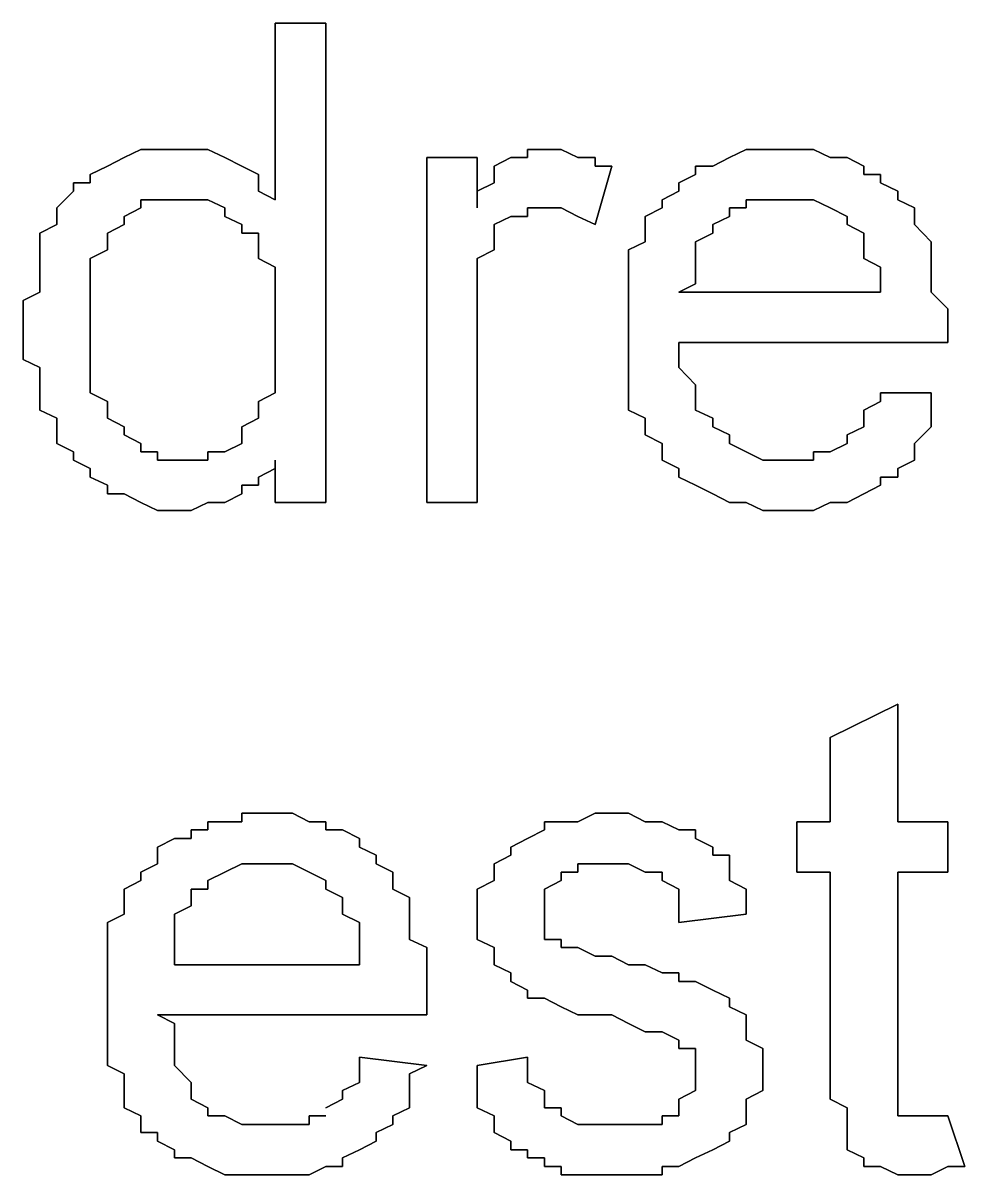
# Model space of a CAD drawing. Header units: metres. Extents: x 2.9 to 42.8, y 1.7 to 28.7.
# Drawn here: x 37.9871 to 38.1847, y 17.0162 to 17.2579 of the extents above; entities that cross this region are included whole.
import ezdxf

# ---------------------------------------------------------------- set-up
doc = ezdxf.new("R2010")
doc.units = ezdxf.units.M
doc.layers.add('GRIS', color=8, linetype='Continuous')

msp = doc.modelspace()

# ---------------------------------------------------------------- linework, layer by layer
at = {"layer": 'GRIS', "lineweight": -3}
for points in [[(38.0506, 17.2579), (38.04, 17.2579), (38.0506, 17.2579)], [(38.04, 17.2579), (38.04, 17.2208), (38.04, 17.2579)], [(38.0506, 17.1573), (38.0506, 17.2579), (38.0506, 17.1573)], [(38.0118, 17.2314), (38.0083, 17.2297), (38.0118, 17.2314)], [(38.0153, 17.2314), (38.0118, 17.2314), (38.0153, 17.2314)], [(38.0189, 17.2314), (38.0153, 17.2314), (38.0189, 17.2314)], [(38.0224, 17.2314), (38.0189, 17.2314), (38.0224, 17.2314)], [(38.0259, 17.2314), (38.0224, 17.2314), (38.0259, 17.2314)], [(38.0294, 17.2297), (38.0259, 17.2314), (38.0294, 17.2297)], [(38.0965, 17.2314), (38.0929, 17.2314), (38.0965, 17.2314)], [(38.0929, 17.2314), (38.0929, 17.2297), (38.0929, 17.2314)], [(38.1, 17.2314), (38.0965, 17.2314), (38.1, 17.2314)], [(38.1035, 17.2297), (38.1, 17.2314), (38.1035, 17.2297)], [(38.1388, 17.2314), (38.1353, 17.2297), (38.1388, 17.2314)], [(38.1423, 17.2314), (38.1388, 17.2314), (38.1423, 17.2314)], [(38.1459, 17.2314), (38.1423, 17.2314), (38.1459, 17.2314)], [(38.1494, 17.2314), (38.1459, 17.2314), (38.1494, 17.2314)], [(38.1529, 17.2314), (38.1494, 17.2314), (38.1529, 17.2314)], [(38.1564, 17.2297), (38.1529, 17.2314), (38.1564, 17.2297)], [(38.0083, 17.2297), (38.0048, 17.2279), (38.0083, 17.2297)], [(38.033, 17.2279), (38.0294, 17.2297), (38.033, 17.2279)], [(38.0824, 17.2297), (38.0718, 17.2297), (38.0824, 17.2297)], [(38.0718, 17.2297), (38.0718, 17.1573), (38.0718, 17.2297)], [(38.0824, 17.2191), (38.0824, 17.2297), (38.0824, 17.2191)], [(38.0894, 17.2297), (38.0859, 17.2279), (38.0894, 17.2297)], [(38.0929, 17.2297), (38.0894, 17.2297), (38.0929, 17.2297)], [(38.1071, 17.2297), (38.1035, 17.2297), (38.1071, 17.2297)], [(38.1071, 17.2279), (38.1071, 17.2297), (38.1071, 17.2279)], [(38.1353, 17.2297), (38.1318, 17.2279), (38.1353, 17.2297)], [(38.16, 17.2297), (38.1564, 17.2297), (38.16, 17.2297)], [(38.1635, 17.2279), (38.16, 17.2297), (38.1635, 17.2279)], [(38.0048, 17.2279), (38.0012, 17.2261), (38.0048, 17.2279)], [(38.0012, 17.2261), (38.0012, 17.2244), (38.0012, 17.2261)], [(38.0365, 17.2261), (38.033, 17.2279), (38.0365, 17.2261)], [(38.0365, 17.2244), (38.0365, 17.2261), (38.0365, 17.2244)], [(38.0859, 17.2279), (38.0859, 17.2261), (38.0859, 17.2279)], [(38.0859, 17.2261), (38.0859, 17.2244), (38.0859, 17.2261)], [(38.1071, 17.2156), (38.1106, 17.2279), (38.1071, 17.2156)], [(38.1106, 17.2279), (38.1071, 17.2279), (38.1106, 17.2279)], [(38.1282, 17.2261), (38.1247, 17.2244), (38.1282, 17.2261)], [(38.1318, 17.2279), (38.1282, 17.2279), (38.1318, 17.2279)], [(38.1282, 17.2279), (38.1282, 17.2261), (38.1282, 17.2279)], [(38.1635, 17.2261), (38.1635, 17.2279), (38.1635, 17.2261)], [(38.167, 17.2261), (38.1635, 17.2261), (38.167, 17.2261)], [(38.167, 17.2244), (38.167, 17.2261), (38.167, 17.2244)], [(38.0012, 17.2244), (37.9977, 17.2244), (38.0012, 17.2244)], [(37.9977, 17.2244), (37.9977, 17.2226), (37.9977, 17.2244)], [(38.0365, 17.2226), (38.0365, 17.2244), (38.0365, 17.2226)], [(38.0859, 17.2244), (38.0824, 17.2226), (38.0859, 17.2244)], [(38.1247, 17.2244), (38.1247, 17.2226), (38.1247, 17.2244)], [(38.1706, 17.2226), (38.167, 17.2244), (38.1706, 17.2226)], [(37.9977, 17.2226), (37.9942, 17.2191), (37.9977, 17.2226)], [(38.04, 17.2208), (38.0365, 17.2226), (38.04, 17.2208)], [(38.0824, 17.2226), (38.0824, 17.2191), (38.0824, 17.2226)], [(38.1247, 17.2226), (38.1212, 17.2208), (38.1247, 17.2226)], [(38.1706, 17.2208), (38.1706, 17.2226), (38.1706, 17.2208)], [(37.9942, 17.2191), (37.9942, 17.2173), (37.9942, 17.2191)], [(38.0083, 17.2173), (38.0118, 17.2191), (38.0083, 17.2173)], [(38.0118, 17.2191), (38.0118, 17.2208), (38.0118, 17.2191)], [(38.0118, 17.2208), (38.0153, 17.2208), (38.0118, 17.2208)], [(38.0153, 17.2208), (38.0189, 17.2208), (38.0153, 17.2208)], [(38.0189, 17.2208), (38.0224, 17.2208), (38.0189, 17.2208)], [(38.0224, 17.2208), (38.0259, 17.2208), (38.0224, 17.2208)], [(38.0259, 17.2208), (38.0294, 17.2191), (38.0259, 17.2208)], [(38.0294, 17.2191), (38.0294, 17.2173), (38.0294, 17.2191)], [(38.0929, 17.2173), (38.0929, 17.2191), (38.0929, 17.2173)], [(38.0929, 17.2191), (38.0965, 17.2191), (38.0929, 17.2191)], [(38.0965, 17.2191), (38.1, 17.2191), (38.0965, 17.2191)], [(38.1, 17.2191), (38.1035, 17.2173), (38.1, 17.2191)], [(38.1212, 17.2191), (38.1176, 17.2173), (38.1212, 17.2191)], [(38.1212, 17.2208), (38.1212, 17.2191), (38.1212, 17.2208)], [(38.1353, 17.2173), (38.1353, 17.2191), (38.1353, 17.2173)], [(38.1353, 17.2191), (38.1388, 17.2191), (38.1353, 17.2191)], [(38.1388, 17.2191), (38.1388, 17.2208), (38.1388, 17.2191)], [(38.1388, 17.2208), (38.1423, 17.2208), (38.1388, 17.2208)], [(38.1423, 17.2208), (38.1459, 17.2208), (38.1423, 17.2208)], [(38.1459, 17.2208), (38.1494, 17.2208), (38.1459, 17.2208)], [(38.1494, 17.2208), (38.1529, 17.2208), (38.1494, 17.2208)], [(38.1529, 17.2208), (38.1564, 17.2191), (38.1529, 17.2208)], [(38.1564, 17.2191), (38.16, 17.2173), (38.1564, 17.2191)], [(38.1741, 17.2191), (38.1706, 17.2208), (38.1741, 17.2191)], [(38.1741, 17.2173), (38.1741, 17.2191), (38.1741, 17.2173)], [(37.9942, 17.2173), (37.9942, 17.2156), (37.9942, 17.2173)], [(38.0083, 17.2156), (38.0083, 17.2173), (38.0083, 17.2156)], [(38.0294, 17.2173), (38.033, 17.2156), (38.0294, 17.2173)], [(38.0859, 17.2156), (38.0894, 17.2173), (38.0859, 17.2156)], [(38.0894, 17.2173), (38.0929, 17.2173), (38.0894, 17.2173)], [(38.1035, 17.2173), (38.1071, 17.2156), (38.1035, 17.2173)], [(38.1176, 17.2173), (38.1176, 17.2156), (38.1176, 17.2173)], [(38.1318, 17.2156), (38.1353, 17.2173), (38.1318, 17.2156)], [(38.16, 17.2173), (38.16, 17.2156), (38.16, 17.2173)], [(38.1741, 17.2156), (38.1741, 17.2173), (38.1741, 17.2156)], [(37.9942, 17.2156), (37.9906, 17.2138), (37.9942, 17.2156)], [(38.0048, 17.2138), (38.0083, 17.2156), (38.0048, 17.2138)], [(38.033, 17.2156), (38.033, 17.2138), (38.033, 17.2156)], [(38.0859, 17.2138), (38.0859, 17.2156), (38.0859, 17.2138)], [(38.1176, 17.2156), (38.1176, 17.212), (38.1176, 17.2156)], [(38.1318, 17.2138), (38.1318, 17.2156), (38.1318, 17.2138)], [(38.16, 17.2156), (38.1635, 17.2138), (38.16, 17.2156)], [(38.1776, 17.212), (38.1741, 17.2156), (38.1776, 17.212)], [(37.9906, 17.2138), (37.9906, 17.212), (37.9906, 17.2138)], [(37.9906, 17.212), (37.9906, 17.2103), (37.9906, 17.212)], [(38.0048, 17.212), (38.0048, 17.2138), (38.0048, 17.212)], [(38.0048, 17.2103), (38.0048, 17.212), (38.0048, 17.2103)], [(38.033, 17.2138), (38.0365, 17.2138), (38.033, 17.2138)], [(38.0365, 17.2138), (38.0365, 17.212), (38.0365, 17.2138)], [(38.0365, 17.212), (38.0365, 17.2103), (38.0365, 17.212)], [(38.0859, 17.2103), (38.0859, 17.2138), (38.0859, 17.2103)], [(38.1176, 17.212), (38.1141, 17.2103), (38.1176, 17.212)], [(38.1282, 17.212), (38.1318, 17.2138), (38.1282, 17.212)], [(38.1282, 17.2103), (38.1282, 17.212), (38.1282, 17.2103)], [(38.1635, 17.2138), (38.1635, 17.212), (38.1635, 17.2138)], [(38.1635, 17.212), (38.1635, 17.2103), (38.1635, 17.212)], [(38.1776, 17.2103), (38.1776, 17.212), (38.1776, 17.2103)], [(37.9906, 17.2103), (37.9906, 17.2085), (37.9906, 17.2103)], [(38.0012, 17.2085), (38.0048, 17.2103), (38.0012, 17.2085)], [(38.0365, 17.2103), (38.0365, 17.2085), (38.0365, 17.2103)], [(38.0824, 17.2085), (38.0859, 17.2103), (38.0824, 17.2085)], [(38.1141, 17.2103), (38.1141, 17.2085), (38.1141, 17.2103)], [(38.1282, 17.2085), (38.1282, 17.2103), (38.1282, 17.2085)], [(38.1635, 17.2103), (38.1635, 17.2085), (38.1635, 17.2103)], [(38.1776, 17.2085), (38.1776, 17.2103), (38.1776, 17.2085)], [(37.9906, 17.2085), (37.9906, 17.2067), (37.9906, 17.2085)], [(37.9906, 17.2067), (37.9906, 17.2032), (37.9906, 17.2067)], [(38.0012, 17.205), (38.0012, 17.2085), (38.0012, 17.205)], [(38.0365, 17.2085), (38.04, 17.2067), (38.0365, 17.2085)], [(38.04, 17.2067), (38.04, 17.2032), (38.04, 17.2067)], [(38.0824, 17.205), (38.0824, 17.2085), (38.0824, 17.205)], [(38.1141, 17.2085), (38.1141, 17.2067), (38.1141, 17.2085)], [(38.1141, 17.2067), (38.1141, 17.2032), (38.1141, 17.2067)], [(38.1282, 17.2067), (38.1282, 17.2085), (38.1282, 17.2067)], [(38.1282, 17.2032), (38.1282, 17.2067), (38.1282, 17.2032)], [(38.1635, 17.2085), (38.167, 17.2067), (38.1635, 17.2085)], [(38.167, 17.2067), (38.167, 17.2032), (38.167, 17.2067)], [(38.1776, 17.2067), (38.1776, 17.2085), (38.1776, 17.2067)], [(38.1776, 17.2032), (38.1776, 17.2067), (38.1776, 17.2032)], [(38.0012, 17.2032), (38.0012, 17.205), (38.0012, 17.2032)], [(38.0824, 17.2032), (38.0824, 17.205), (38.0824, 17.2032)], [(37.9906, 17.2032), (37.9906, 17.2014), (37.9906, 17.2032)], [(38.0012, 17.1997), (38.0012, 17.2032), (38.0012, 17.1997)], [(38.04, 17.2032), (38.04, 17.2014), (38.04, 17.2032)], [(38.0824, 17.2014), (38.0824, 17.2032), (38.0824, 17.2014)], [(38.1141, 17.2032), (38.1141, 17.2014), (38.1141, 17.2032)], [(38.1247, 17.2014), (38.1282, 17.2032), (38.1247, 17.2014)], [(38.167, 17.2032), (38.167, 17.2014), (38.167, 17.2032)], [(38.1776, 17.2014), (38.1776, 17.2032), (38.1776, 17.2014)], [(37.9906, 17.2014), (37.9871, 17.1997), (37.9906, 17.2014)], [(37.9871, 17.1997), (37.9871, 17.1962), (37.9871, 17.1997)], [(38.0012, 17.1979), (38.0012, 17.1997), (38.0012, 17.1979)], [(38.04, 17.2014), (38.04, 17.1979), (38.04, 17.2014)], [(38.0824, 17.1979), (38.0824, 17.2014), (38.0824, 17.1979)], [(38.1141, 17.2014), (38.1141, 17.1979), (38.1141, 17.2014)], [(38.167, 17.2014), (38.1247, 17.2014), (38.167, 17.2014)], [(38.1811, 17.1979), (38.1776, 17.2014), (38.1811, 17.1979)], [(38.0012, 17.1944), (38.0012, 17.1979), (38.0012, 17.1944)], [(38.04, 17.1979), (38.04, 17.1962), (38.04, 17.1979)], [(38.0824, 17.1962), (38.0824, 17.1979), (38.0824, 17.1962)], [(38.1141, 17.1979), (38.1141, 17.1962), (38.1141, 17.1979)], [(38.1811, 17.1962), (38.1811, 17.1979), (38.1811, 17.1962)], [(37.9871, 17.1962), (37.9871, 17.1944), (37.9871, 17.1962)], [(38.04, 17.1962), (38.04, 17.1926), (38.04, 17.1962)], [(38.0824, 17.1573), (38.0824, 17.1962), (38.0824, 17.1573)], [(38.1141, 17.1962), (38.1141, 17.1926), (38.1141, 17.1962)], [(38.1811, 17.1944), (38.1811, 17.1962), (38.1811, 17.1944)], [(37.9871, 17.1944), (37.9871, 17.1926), (37.9871, 17.1944)], [(37.9871, 17.1926), (37.9871, 17.1909), (37.9871, 17.1926)], [(38.0012, 17.1909), (38.0012, 17.1944), (38.0012, 17.1909)], [(38.04, 17.1926), (38.04, 17.1909), (38.04, 17.1926)], [(38.1141, 17.1926), (38.1141, 17.1909), (38.1141, 17.1926)], [(38.1811, 17.1926), (38.1811, 17.1944), (38.1811, 17.1926)], [(38.1811, 17.1909), (38.1811, 17.1926), (38.1811, 17.1909)], [(37.9871, 17.1909), (37.9871, 17.1873), (37.9871, 17.1909)], [(38.0012, 17.1873), (38.0012, 17.1909), (38.0012, 17.1873)], [(38.04, 17.1909), (38.04, 17.1873), (38.04, 17.1909)], [(38.1141, 17.1909), (38.1141, 17.1891), (38.1141, 17.1909)], [(38.1247, 17.1873), (38.1247, 17.1909), (38.1247, 17.1873)], [(38.1247, 17.1909), (38.1811, 17.1909), (38.1247, 17.1909)], [(37.9871, 17.1873), (37.9906, 17.1856), (37.9871, 17.1873)], [(38.0012, 17.1856), (38.0012, 17.1873), (38.0012, 17.1856)], [(38.04, 17.1873), (38.04, 17.1838), (38.04, 17.1873)], [(38.1141, 17.1891), (38.1141, 17.1856), (38.1141, 17.1891)], [(38.1247, 17.1856), (38.1247, 17.1873), (38.1247, 17.1856)], [(37.9906, 17.1856), (37.9906, 17.182), (37.9906, 17.1856)], [(38.0012, 17.1838), (38.0012, 17.1856), (38.0012, 17.1838)], [(38.1141, 17.1856), (38.1141, 17.1838), (38.1141, 17.1856)], [(38.1282, 17.182), (38.1247, 17.1856), (38.1282, 17.182)], [(38.0012, 17.1803), (38.0012, 17.1838), (38.0012, 17.1803)], [(38.04, 17.1838), (38.04, 17.182), (38.04, 17.1838)], [(38.1141, 17.1838), (38.1141, 17.182), (38.1141, 17.1838)], [(37.9906, 17.182), (37.9906, 17.1803), (37.9906, 17.182)], [(37.9906, 17.1803), (37.9906, 17.1785), (37.9906, 17.1803)], [(38.0048, 17.1785), (38.0012, 17.1803), (38.0048, 17.1785)], [(38.04, 17.1803), (38.0365, 17.1785), (38.04, 17.1803)], [(38.04, 17.182), (38.04, 17.1803), (38.04, 17.182)], [(38.1141, 17.182), (38.1141, 17.1785), (38.1141, 17.182)], [(38.1282, 17.1803), (38.1282, 17.182), (38.1282, 17.1803)], [(38.1282, 17.1785), (38.1282, 17.1803), (38.1282, 17.1785)], [(38.167, 17.1803), (38.167, 17.1785), (38.167, 17.1803)], [(38.1776, 17.1803), (38.167, 17.1803), (38.1776, 17.1803)], [(38.1776, 17.1767), (38.1776, 17.1803), (38.1776, 17.1767)], [(37.9906, 17.1785), (37.9906, 17.1767), (37.9906, 17.1785)], [(38.0048, 17.1767), (38.0048, 17.1785), (38.0048, 17.1767)], [(38.0365, 17.1785), (38.0365, 17.1767), (38.0365, 17.1785)], [(38.1141, 17.1785), (38.1141, 17.1767), (38.1141, 17.1785)], [(38.1282, 17.1767), (38.1282, 17.1785), (38.1282, 17.1767)], [(38.167, 17.1785), (38.1635, 17.1767), (38.167, 17.1785)], [(37.9906, 17.1767), (37.9942, 17.175), (37.9906, 17.1767)], [(38.0048, 17.175), (38.0048, 17.1767), (38.0048, 17.175)], [(38.0365, 17.1767), (38.0365, 17.175), (38.0365, 17.1767)], [(38.1141, 17.1767), (38.1176, 17.175), (38.1141, 17.1767)], [(38.1318, 17.175), (38.1282, 17.1767), (38.1318, 17.175)], [(38.1635, 17.1767), (38.1635, 17.175), (38.1635, 17.1767)], [(38.1776, 17.175), (38.1776, 17.1767), (38.1776, 17.175)], [(37.9942, 17.175), (37.9942, 17.1732), (37.9942, 17.175)], [(37.9942, 17.1732), (37.9942, 17.1715), (37.9942, 17.1732)], [(38.0083, 17.1732), (38.0048, 17.175), (38.0083, 17.1732)], [(38.0083, 17.1715), (38.0083, 17.1732), (38.0083, 17.1715)], [(38.0365, 17.175), (38.033, 17.1732), (38.0365, 17.175)], [(38.033, 17.1732), (38.033, 17.1715), (38.033, 17.1732)], [(38.1176, 17.175), (38.1176, 17.1732), (38.1176, 17.175)], [(38.1176, 17.1732), (38.1176, 17.1715), (38.1176, 17.1732)], [(38.1318, 17.1732), (38.1318, 17.175), (38.1318, 17.1732)], [(38.1353, 17.1715), (38.1318, 17.1732), (38.1353, 17.1715)], [(38.1635, 17.1732), (38.16, 17.1715), (38.1635, 17.1732)], [(38.1635, 17.175), (38.1635, 17.1732), (38.1635, 17.175)], [(38.1741, 17.1697), (38.1776, 17.1732), (38.1741, 17.1697)], [(38.1776, 17.1732), (38.1776, 17.175), (38.1776, 17.1732)], [(37.9942, 17.1715), (37.9942, 17.1697), (37.9942, 17.1715)], [(38.0118, 17.1697), (38.0083, 17.1715), (38.0118, 17.1697)], [(38.033, 17.1715), (38.033, 17.1697), (38.033, 17.1715)], [(38.1176, 17.1715), (38.1212, 17.1697), (38.1176, 17.1715)], [(38.1353, 17.1697), (38.1353, 17.1715), (38.1353, 17.1697)], [(38.16, 17.1715), (38.16, 17.1697), (38.16, 17.1715)], [(37.9942, 17.1697), (37.9977, 17.1679), (37.9942, 17.1697)], [(38.0118, 17.1679), (38.0118, 17.1697), (38.0118, 17.1679)], [(38.033, 17.1697), (38.0294, 17.1679), (38.033, 17.1697)], [(38.1212, 17.1697), (38.1212, 17.1679), (38.1212, 17.1697)], [(38.1388, 17.1679), (38.1353, 17.1697), (38.1388, 17.1679)], [(38.16, 17.1697), (38.1564, 17.1679), (38.16, 17.1697)], [(38.1741, 17.1679), (38.1741, 17.1697), (38.1741, 17.1679)], [(37.9977, 17.1679), (37.9977, 17.1662), (37.9977, 17.1679)], [(37.9977, 17.1662), (38.0012, 17.1644), (37.9977, 17.1662)], [(38.0153, 17.1679), (38.0118, 17.1679), (38.0153, 17.1679)], [(38.0153, 17.1662), (38.0153, 17.1679), (38.0153, 17.1662)], [(38.0189, 17.1662), (38.0153, 17.1662), (38.0189, 17.1662)], [(38.0224, 17.1662), (38.0189, 17.1662), (38.0224, 17.1662)], [(38.0259, 17.1662), (38.0224, 17.1662), (38.0259, 17.1662)], [(38.0294, 17.1679), (38.0259, 17.1679), (38.0294, 17.1679)], [(38.0259, 17.1679), (38.0259, 17.1662), (38.0259, 17.1679)], [(38.04, 17.1644), (38.04, 17.1662), (38.04, 17.1644)], [(38.04, 17.1662), (38.04, 17.1573), (38.04, 17.1662)], [(38.1212, 17.1679), (38.1212, 17.1662), (38.1212, 17.1679)], [(38.1212, 17.1662), (38.1247, 17.1644), (38.1212, 17.1662)], [(38.1423, 17.1662), (38.1388, 17.1679), (38.1423, 17.1662)], [(38.1459, 17.1662), (38.1423, 17.1662), (38.1459, 17.1662)], [(38.1494, 17.1662), (38.1459, 17.1662), (38.1494, 17.1662)], [(38.1529, 17.1662), (38.1494, 17.1662), (38.1529, 17.1662)], [(38.1564, 17.1679), (38.1529, 17.1679), (38.1564, 17.1679)], [(38.1529, 17.1679), (38.1529, 17.1662), (38.1529, 17.1679)], [(38.1706, 17.1644), (38.1741, 17.1662), (38.1706, 17.1644)], [(38.1741, 17.1662), (38.1741, 17.1679), (38.1741, 17.1662)], [(38.0012, 17.1644), (38.0012, 17.1626), (38.0012, 17.1644)], [(38.0365, 17.1626), (38.04, 17.1644), (38.0365, 17.1626)], [(38.1247, 17.1644), (38.1247, 17.1626), (38.1247, 17.1644)], [(38.1706, 17.1626), (38.1706, 17.1644), (38.1706, 17.1626)], [(38.0012, 17.1626), (38.0048, 17.1609), (38.0012, 17.1626)], [(38.0048, 17.1609), (38.0048, 17.1591), (38.0048, 17.1609)], [(38.033, 17.1591), (38.033, 17.1609), (38.033, 17.1591)], [(38.033, 17.1609), (38.0365, 17.1609), (38.033, 17.1609)], [(38.0365, 17.1609), (38.0365, 17.1626), (38.0365, 17.1609)], [(38.1247, 17.1626), (38.1282, 17.1609), (38.1247, 17.1626)], [(38.1282, 17.1609), (38.1318, 17.1591), (38.1282, 17.1609)], [(38.1635, 17.1591), (38.167, 17.1609), (38.1635, 17.1591)], [(38.167, 17.1609), (38.167, 17.1626), (38.167, 17.1609)], [(38.167, 17.1626), (38.1706, 17.1626), (38.167, 17.1626)], [(38.0048, 17.1591), (38.0083, 17.1591), (38.0048, 17.1591)], [(38.0083, 17.1591), (38.0118, 17.1573), (38.0083, 17.1591)], [(38.0294, 17.1573), (38.033, 17.1591), (38.0294, 17.1573)], [(38.1318, 17.1591), (38.1353, 17.1573), (38.1318, 17.1591)], [(38.16, 17.1573), (38.1635, 17.1591), (38.16, 17.1573)], [(38.0118, 17.1573), (38.0153, 17.1556), (38.0118, 17.1573)], [(38.0224, 17.1556), (38.0259, 17.1573), (38.0224, 17.1556)], [(38.0259, 17.1573), (38.0294, 17.1573), (38.0259, 17.1573)], [(38.04, 17.1573), (38.0506, 17.1573), (38.04, 17.1573)], [(38.0718, 17.1573), (38.0824, 17.1573), (38.0718, 17.1573)], [(38.1353, 17.1573), (38.1388, 17.1573), (38.1353, 17.1573)], [(38.1388, 17.1573), (38.1423, 17.1556), (38.1388, 17.1573)], [(38.1529, 17.1556), (38.1564, 17.1573), (38.1529, 17.1556)], [(38.1564, 17.1573), (38.16, 17.1573), (38.1564, 17.1573)], [(38.0153, 17.1556), (38.0189, 17.1556), (38.0153, 17.1556)], [(38.0189, 17.1556), (38.0224, 17.1556), (38.0189, 17.1556)], [(38.1423, 17.1556), (38.1459, 17.1556), (38.1423, 17.1556)], [(38.1459, 17.1556), (38.1494, 17.1556), (38.1459, 17.1556)], [(38.1494, 17.1556), (38.1529, 17.1556), (38.1494, 17.1556)], [(38.1706, 17.115), (38.1564, 17.108), (38.1706, 17.115)], [(38.1706, 17.0903), (38.1706, 17.115), (38.1706, 17.0903)], [(38.1564, 17.108), (38.1564, 17.0903), (38.1564, 17.108)], [(38.0365, 17.0921), (38.033, 17.0921), (38.0365, 17.0921)], [(38.033, 17.0921), (38.033, 17.0903), (38.033, 17.0921)], [(38.04, 17.0921), (38.0365, 17.0921), (38.04, 17.0921)], [(38.0436, 17.0921), (38.04, 17.0921), (38.0436, 17.0921)], [(38.0471, 17.0903), (38.0436, 17.0921), (38.0471, 17.0903)], [(38.1071, 17.0921), (38.1035, 17.0903), (38.1071, 17.0921)], [(38.1106, 17.0921), (38.1071, 17.0921), (38.1106, 17.0921)], [(38.1141, 17.0921), (38.1106, 17.0921), (38.1141, 17.0921)], [(38.1176, 17.0903), (38.1141, 17.0921), (38.1176, 17.0903)], [(38.0259, 17.0886), (38.0224, 17.0886), (38.0259, 17.0886)], [(38.0224, 17.0886), (38.0224, 17.0868), (38.0224, 17.0886)], [(38.0294, 17.0903), (38.0259, 17.0903), (38.0294, 17.0903)], [(38.0259, 17.0903), (38.0259, 17.0886), (38.0259, 17.0903)], [(38.033, 17.0903), (38.0294, 17.0903), (38.033, 17.0903)], [(38.0506, 17.0903), (38.0471, 17.0903), (38.0506, 17.0903)], [(38.0506, 17.0886), (38.0506, 17.0903), (38.0506, 17.0886)], [(38.0541, 17.0886), (38.0506, 17.0886), (38.0541, 17.0886)], [(38.0577, 17.0868), (38.0541, 17.0886), (38.0577, 17.0868)], [(38.0965, 17.0886), (38.0929, 17.0868), (38.0965, 17.0886)], [(38.1, 17.0903), (38.0965, 17.0903), (38.1, 17.0903)], [(38.0965, 17.0903), (38.0965, 17.0886), (38.0965, 17.0903)], [(38.1035, 17.0903), (38.1, 17.0903), (38.1035, 17.0903)], [(38.1212, 17.0903), (38.1176, 17.0903), (38.1212, 17.0903)], [(38.1247, 17.0886), (38.1212, 17.0903), (38.1247, 17.0886)], [(38.1282, 17.0886), (38.1247, 17.0886), (38.1282, 17.0886)], [(38.1282, 17.0868), (38.1282, 17.0886), (38.1282, 17.0868)], [(38.1564, 17.0903), (38.1494, 17.0903), (38.1564, 17.0903)], [(38.1494, 17.0903), (38.1494, 17.0797), (38.1494, 17.0903)], [(38.1811, 17.0903), (38.1706, 17.0903), (38.1811, 17.0903)], [(38.1811, 17.0797), (38.1811, 17.0903), (38.1811, 17.0797)], [(38.0189, 17.0868), (38.0153, 17.085), (38.0189, 17.0868)], [(38.0224, 17.0868), (38.0189, 17.0868), (38.0224, 17.0868)], [(38.0577, 17.085), (38.0577, 17.0868), (38.0577, 17.085)], [(38.0929, 17.0868), (38.0894, 17.085), (38.0929, 17.0868)], [(38.1318, 17.085), (38.1282, 17.0868), (38.1318, 17.085)], [(38.0153, 17.085), (38.0153, 17.0833), (38.0153, 17.085)], [(38.0612, 17.0833), (38.0577, 17.085), (38.0612, 17.0833)], [(38.0894, 17.085), (38.0894, 17.0833), (38.0894, 17.085)], [(38.1318, 17.0833), (38.1318, 17.085), (38.1318, 17.0833)], [(38.0153, 17.0815), (38.0118, 17.0797), (38.0153, 17.0815)], [(38.0153, 17.0833), (38.0153, 17.0815), (38.0153, 17.0833)], [(38.0294, 17.0797), (38.033, 17.0815), (38.0294, 17.0797)], [(38.033, 17.0815), (38.0365, 17.0815), (38.033, 17.0815)], [(38.0365, 17.0815), (38.04, 17.0815), (38.0365, 17.0815)], [(38.04, 17.0815), (38.0436, 17.0815), (38.04, 17.0815)], [(38.0436, 17.0815), (38.0471, 17.0797), (38.0436, 17.0815)], [(38.0612, 17.0815), (38.0612, 17.0833), (38.0612, 17.0815)], [(38.0647, 17.0797), (38.0612, 17.0815), (38.0647, 17.0797)], [(38.0894, 17.0833), (38.0859, 17.0815), (38.0894, 17.0833)], [(38.0859, 17.0815), (38.0859, 17.0797), (38.0859, 17.0815)], [(38.1035, 17.0797), (38.1035, 17.0815), (38.1035, 17.0797)], [(38.1035, 17.0815), (38.1071, 17.0815), (38.1035, 17.0815)], [(38.1071, 17.0815), (38.1106, 17.0815), (38.1071, 17.0815)], [(38.1106, 17.0815), (38.1141, 17.0815), (38.1106, 17.0815)], [(38.1141, 17.0815), (38.1176, 17.0797), (38.1141, 17.0815)], [(38.1353, 17.0833), (38.1318, 17.0833), (38.1353, 17.0833)], [(38.1353, 17.0815), (38.1353, 17.0833), (38.1353, 17.0815)], [(38.1353, 17.078), (38.1353, 17.0815), (38.1353, 17.078)], [(38.0118, 17.0797), (38.0118, 17.078), (38.0118, 17.0797)], [(38.0259, 17.078), (38.0294, 17.0797), (38.0259, 17.078)], [(38.0471, 17.0797), (38.0506, 17.078), (38.0471, 17.0797)], [(38.0647, 17.078), (38.0647, 17.0797), (38.0647, 17.078)], [(38.0859, 17.0797), (38.0859, 17.078), (38.0859, 17.0797)], [(38.1, 17.078), (38.1, 17.0797), (38.1, 17.078)], [(38.1, 17.0797), (38.1035, 17.0797), (38.1, 17.0797)], [(38.1176, 17.0797), (38.1212, 17.0797), (38.1176, 17.0797)], [(38.1212, 17.0797), (38.1212, 17.078), (38.1212, 17.0797)], [(38.1494, 17.0797), (38.1564, 17.0797), (38.1494, 17.0797)], [(38.1564, 17.0797), (38.1564, 17.0392), (38.1564, 17.0797)], [(38.1706, 17.0374), (38.1706, 17.0797), (38.1706, 17.0374)], [(38.1706, 17.0797), (38.1811, 17.0797), (38.1706, 17.0797)], [(38.0118, 17.078), (38.0083, 17.0762), (38.0118, 17.078)], [(38.0083, 17.0762), (38.0083, 17.0744), (38.0083, 17.0762)], [(38.0224, 17.0744), (38.0224, 17.0762), (38.0224, 17.0744)], [(38.0224, 17.0762), (38.0259, 17.0762), (38.0224, 17.0762)], [(38.0259, 17.0762), (38.0259, 17.078), (38.0259, 17.0762)], [(38.0506, 17.078), (38.0506, 17.0762), (38.0506, 17.078)], [(38.0506, 17.0762), (38.0541, 17.0744), (38.0506, 17.0762)], [(38.0647, 17.0762), (38.0647, 17.078), (38.0647, 17.0762)], [(38.0682, 17.0744), (38.0647, 17.0762), (38.0682, 17.0744)], [(38.0859, 17.078), (38.0824, 17.0762), (38.0859, 17.078)], [(38.0824, 17.0762), (38.0824, 17.0727), (38.0824, 17.0762)], [(38.0965, 17.0762), (38.1, 17.078), (38.0965, 17.0762)], [(38.0965, 17.0744), (38.0965, 17.0762), (38.0965, 17.0744)], [(38.1212, 17.078), (38.1247, 17.0762), (38.1212, 17.078)], [(38.1247, 17.0762), (38.1247, 17.0744), (38.1247, 17.0762)], [(38.1388, 17.0762), (38.1353, 17.078), (38.1388, 17.0762)], [(38.1388, 17.0744), (38.1388, 17.0762), (38.1388, 17.0744)], [(38.0083, 17.0744), (38.0083, 17.0727), (38.0083, 17.0744)], [(38.0224, 17.0727), (38.0224, 17.0744), (38.0224, 17.0727)], [(38.0541, 17.0744), (38.0541, 17.0727), (38.0541, 17.0744)], [(38.0682, 17.0727), (38.0682, 17.0744), (38.0682, 17.0727)], [(38.0965, 17.0727), (38.0965, 17.0744), (38.0965, 17.0727)], [(38.1247, 17.0744), (38.1247, 17.0727), (38.1247, 17.0744)], [(38.1388, 17.0709), (38.1388, 17.0744), (38.1388, 17.0709)], [(38.0083, 17.0727), (38.0083, 17.0709), (38.0083, 17.0727)], [(38.0189, 17.0709), (38.0224, 17.0727), (38.0189, 17.0709)], [(38.0541, 17.0727), (38.0541, 17.0709), (38.0541, 17.0727)], [(38.0682, 17.0709), (38.0682, 17.0727), (38.0682, 17.0709)], [(38.0824, 17.0727), (38.0824, 17.0709), (38.0824, 17.0727)], [(38.0965, 17.0692), (38.0965, 17.0727), (38.0965, 17.0692)], [(38.1247, 17.0727), (38.1247, 17.0692), (38.1247, 17.0727)], [(38.0083, 17.0709), (38.0048, 17.0692), (38.0083, 17.0709)], [(38.0048, 17.0692), (38.0048, 17.0656), (38.0048, 17.0692)], [(38.0189, 17.0674), (38.0189, 17.0709), (38.0189, 17.0674)], [(38.0541, 17.0709), (38.0577, 17.0692), (38.0541, 17.0709)], [(38.0577, 17.0692), (38.0577, 17.0656), (38.0577, 17.0692)], [(38.0682, 17.0692), (38.0682, 17.0709), (38.0682, 17.0692)], [(38.0682, 17.0656), (38.0682, 17.0692), (38.0682, 17.0656)], [(38.0824, 17.0709), (38.0824, 17.0674), (38.0824, 17.0709)], [(38.0965, 17.0674), (38.0965, 17.0692), (38.0965, 17.0674)], [(38.1247, 17.0692), (38.1388, 17.0709), (38.1247, 17.0692)], [(38.0189, 17.0656), (38.0189, 17.0674), (38.0189, 17.0656)], [(38.0824, 17.0674), (38.0824, 17.0656), (38.0824, 17.0674)], [(38.0965, 17.0656), (38.0965, 17.0674), (38.0965, 17.0656)], [(38.0048, 17.0656), (38.0048, 17.0639), (38.0048, 17.0656)], [(38.0189, 17.0639), (38.0189, 17.0656), (38.0189, 17.0639)], [(38.0577, 17.0656), (38.0577, 17.0639), (38.0577, 17.0656)], [(38.0718, 17.0639), (38.0682, 17.0656), (38.0718, 17.0639)], [(38.0824, 17.0656), (38.0859, 17.0639), (38.0824, 17.0656)], [(38.1, 17.0656), (38.0965, 17.0656), (38.1, 17.0656)], [(38.1, 17.0639), (38.1, 17.0656), (38.1, 17.0639)], [(38.0048, 17.0639), (38.0048, 17.0603), (38.0048, 17.0639)], [(38.0189, 17.0603), (38.0189, 17.0639), (38.0189, 17.0603)], [(38.0577, 17.0639), (38.0577, 17.0603), (38.0577, 17.0639)], [(38.0718, 17.0603), (38.0718, 17.0639), (38.0718, 17.0603)], [(38.0859, 17.0639), (38.0859, 17.0603), (38.0859, 17.0639)], [(38.1035, 17.0639), (38.1, 17.0639), (38.1035, 17.0639)], [(38.1071, 17.0621), (38.1035, 17.0639), (38.1071, 17.0621)], [(38.1106, 17.0621), (38.1071, 17.0621), (38.1106, 17.0621)], [(38.1141, 17.0603), (38.1106, 17.0621), (38.1141, 17.0603)], [(38.0048, 17.0603), (38.0048, 17.0586), (38.0048, 17.0603)], [(38.0577, 17.0603), (38.0189, 17.0603), (38.0577, 17.0603)], [(38.0718, 17.0586), (38.0718, 17.0603), (38.0718, 17.0586)], [(38.0859, 17.0603), (38.0894, 17.0586), (38.0859, 17.0603)], [(38.1176, 17.0603), (38.1141, 17.0603), (38.1176, 17.0603)], [(38.1212, 17.0586), (38.1176, 17.0603), (38.1212, 17.0586)], [(38.0048, 17.0586), (38.0048, 17.055), (38.0048, 17.0586)], [(38.0718, 17.055), (38.0718, 17.0586), (38.0718, 17.055)], [(38.0894, 17.0586), (38.0894, 17.0568), (38.0894, 17.0586)], [(38.0894, 17.0568), (38.0929, 17.055), (38.0894, 17.0568)], [(38.1247, 17.0586), (38.1212, 17.0586), (38.1247, 17.0586)], [(38.1247, 17.0568), (38.1247, 17.0586), (38.1247, 17.0568)], [(38.1282, 17.0568), (38.1247, 17.0568), (38.1282, 17.0568)], [(38.1318, 17.055), (38.1282, 17.0568), (38.1318, 17.055)], [(38.0048, 17.055), (38.0048, 17.0533), (38.0048, 17.055)], [(38.0718, 17.0533), (38.0718, 17.055), (38.0718, 17.0533)], [(38.0929, 17.055), (38.0929, 17.0533), (38.0929, 17.055)], [(38.1353, 17.0533), (38.1318, 17.055), (38.1353, 17.0533)], [(38.0048, 17.0533), (38.0048, 17.0515), (38.0048, 17.0533)], [(38.0718, 17.0515), (38.0718, 17.0533), (38.0718, 17.0515)], [(38.0929, 17.0533), (38.0965, 17.0533), (38.0929, 17.0533)], [(38.0965, 17.0533), (38.1, 17.0515), (38.0965, 17.0533)], [(38.1353, 17.0515), (38.1353, 17.0533), (38.1353, 17.0515)], [(38.0048, 17.0515), (38.0048, 17.0498), (38.0048, 17.0515)], [(38.0048, 17.0498), (38.0048, 17.0462), (38.0048, 17.0498)], [(38.0189, 17.048), (38.0153, 17.0498), (38.0189, 17.048)], [(38.0153, 17.0498), (38.0718, 17.0498), (38.0153, 17.0498)], [(38.0718, 17.0498), (38.0718, 17.0515), (38.0718, 17.0498)], [(38.1, 17.0515), (38.1035, 17.0498), (38.1, 17.0515)], [(38.1035, 17.0498), (38.1071, 17.0498), (38.1035, 17.0498)], [(38.1071, 17.0498), (38.1106, 17.0498), (38.1071, 17.0498)], [(38.1106, 17.0498), (38.1141, 17.048), (38.1106, 17.0498)], [(38.1388, 17.0498), (38.1353, 17.0515), (38.1388, 17.0498)], [(38.1388, 17.048), (38.1388, 17.0498), (38.1388, 17.048)], [(38.0189, 17.0445), (38.0189, 17.048), (38.0189, 17.0445)], [(38.1141, 17.048), (38.1176, 17.0462), (38.1141, 17.048)], [(38.1388, 17.0445), (38.1388, 17.048), (38.1388, 17.0445)], [(38.0048, 17.0462), (38.0048, 17.0445), (38.0048, 17.0462)], [(38.1176, 17.0462), (38.1212, 17.0462), (38.1176, 17.0462)], [(38.1212, 17.0462), (38.1247, 17.0445), (38.1212, 17.0462)], [(38.0048, 17.0445), (38.0048, 17.0409), (38.0048, 17.0445)], [(38.0189, 17.0427), (38.0189, 17.0445), (38.0189, 17.0427)], [(38.0189, 17.0409), (38.0189, 17.0427), (38.0189, 17.0409)], [(38.1247, 17.0445), (38.1247, 17.0427), (38.1247, 17.0445)], [(38.1247, 17.0427), (38.1282, 17.0427), (38.1247, 17.0427)], [(38.1282, 17.0427), (38.1282, 17.0392), (38.1282, 17.0427)], [(38.1423, 17.0427), (38.1388, 17.0445), (38.1423, 17.0427)], [(38.1423, 17.0409), (38.1423, 17.0427), (38.1423, 17.0409)], [(38.0048, 17.0409), (38.0048, 17.0392), (38.0048, 17.0409)], [(38.0189, 17.0392), (38.0189, 17.0409), (38.0189, 17.0392)], [(38.0577, 17.0409), (38.0577, 17.0392), (38.0577, 17.0409)], [(38.0718, 17.0392), (38.0577, 17.0409), (38.0718, 17.0392)], [(38.0929, 17.0409), (38.0824, 17.0392), (38.0929, 17.0409)], [(38.0929, 17.0392), (38.0929, 17.0409), (38.0929, 17.0392)], [(38.1423, 17.0392), (38.1423, 17.0409), (38.1423, 17.0392)], [(38.0048, 17.0392), (38.0083, 17.0374), (38.0048, 17.0392)], [(38.0224, 17.0356), (38.0189, 17.0392), (38.0224, 17.0356)], [(38.0577, 17.0392), (38.0577, 17.0356), (38.0577, 17.0392)], [(38.0682, 17.0374), (38.0718, 17.0392), (38.0682, 17.0374)], [(38.0824, 17.0392), (38.0824, 17.0374), (38.0824, 17.0392)], [(38.0929, 17.0356), (38.0929, 17.0392), (38.0929, 17.0356)], [(38.1282, 17.0392), (38.1282, 17.0374), (38.1282, 17.0392)], [(38.1423, 17.0356), (38.1423, 17.0392), (38.1423, 17.0356)], [(38.1564, 17.0392), (38.1564, 17.0356), (38.1564, 17.0392)], [(38.0083, 17.0374), (38.0083, 17.0339), (38.0083, 17.0374)], [(38.0224, 17.0339), (38.0224, 17.0356), (38.0224, 17.0339)], [(38.0577, 17.0356), (38.0541, 17.0339), (38.0577, 17.0356)], [(38.0682, 17.0339), (38.0682, 17.0374), (38.0682, 17.0339)], [(38.0824, 17.0374), (38.0824, 17.0356), (38.0824, 17.0374)], [(38.0824, 17.0356), (38.0824, 17.0321), (38.0824, 17.0356)], [(38.0965, 17.0339), (38.0929, 17.0356), (38.0965, 17.0339)], [(38.1282, 17.0374), (38.1282, 17.0356), (38.1282, 17.0374)], [(38.1282, 17.0356), (38.1282, 17.0339), (38.1282, 17.0356)], [(38.1423, 17.0339), (38.1423, 17.0356), (38.1423, 17.0339)], [(38.1564, 17.0356), (38.1564, 17.0321), (38.1564, 17.0356)], [(38.1706, 17.0356), (38.1706, 17.0374), (38.1706, 17.0356)], [(38.1706, 17.0321), (38.1706, 17.0356), (38.1706, 17.0321)], [(38.0083, 17.0339), (38.0083, 17.0321), (38.0083, 17.0339)], [(38.0224, 17.0321), (38.0224, 17.0339), (38.0224, 17.0321)], [(38.0541, 17.0339), (38.0541, 17.0321), (38.0541, 17.0339)], [(38.0682, 17.0321), (38.0682, 17.0339), (38.0682, 17.0321)], [(38.0965, 17.0321), (38.0965, 17.0339), (38.0965, 17.0321)], [(38.1282, 17.0339), (38.1247, 17.0321), (38.1282, 17.0339)], [(38.1388, 17.0321), (38.1423, 17.0339), (38.1388, 17.0321)], [(38.0083, 17.0321), (38.0083, 17.0303), (38.0083, 17.0321)], [(38.0083, 17.0303), (38.0118, 17.0286), (38.0083, 17.0303)], [(38.0259, 17.0303), (38.0224, 17.0321), (38.0259, 17.0303)], [(38.0259, 17.0286), (38.0259, 17.0303), (38.0259, 17.0286)], [(38.0541, 17.0321), (38.0506, 17.0303), (38.0541, 17.0321)], [(38.0647, 17.0286), (38.0682, 17.0303), (38.0647, 17.0286)], [(38.0682, 17.0303), (38.0682, 17.0321), (38.0682, 17.0303)], [(38.0824, 17.0321), (38.0824, 17.0303), (38.0824, 17.0321)], [(38.0824, 17.0303), (38.0859, 17.0286), (38.0824, 17.0303)], [(38.0965, 17.0303), (38.0965, 17.0321), (38.0965, 17.0303)], [(38.1, 17.0303), (38.0965, 17.0303), (38.1, 17.0303)], [(38.1, 17.0286), (38.1, 17.0303), (38.1, 17.0286)], [(38.1247, 17.0321), (38.1247, 17.0303), (38.1247, 17.0321)], [(38.1247, 17.0303), (38.1247, 17.0286), (38.1247, 17.0303)], [(38.1388, 17.0303), (38.1388, 17.0321), (38.1388, 17.0303)], [(38.1388, 17.0268), (38.1388, 17.0303), (38.1388, 17.0268)], [(38.1564, 17.0321), (38.16, 17.0303), (38.1564, 17.0321)], [(38.16, 17.0303), (38.16, 17.0268), (38.16, 17.0303)], [(38.1706, 17.0286), (38.1706, 17.0321), (38.1706, 17.0286)], [(38.0118, 17.0286), (38.0118, 17.0268), (38.0118, 17.0286)], [(38.0294, 17.0286), (38.0259, 17.0286), (38.0294, 17.0286)], [(38.033, 17.0268), (38.0294, 17.0286), (38.033, 17.0268)], [(38.0506, 17.0286), (38.0471, 17.0286), (38.0506, 17.0286)], [(38.0471, 17.0286), (38.0471, 17.0268), (38.0471, 17.0286)], [(38.0647, 17.0268), (38.0647, 17.0286), (38.0647, 17.0268)], [(38.0859, 17.0286), (38.0859, 17.0268), (38.0859, 17.0286)], [(38.1035, 17.0268), (38.1, 17.0286), (38.1035, 17.0268)], [(38.1247, 17.0286), (38.1212, 17.0286), (38.1247, 17.0286)], [(38.1212, 17.0286), (38.1212, 17.0268), (38.1212, 17.0286)], [(38.1741, 17.0286), (38.1706, 17.0286), (38.1741, 17.0286)], [(38.1776, 17.0286), (38.1741, 17.0286), (38.1776, 17.0286)], [(38.1811, 17.0286), (38.1776, 17.0286), (38.1811, 17.0286)], [(38.1847, 17.018), (38.1811, 17.0286), (38.1847, 17.018)], [(38.0118, 17.0268), (38.0118, 17.0251), (38.0118, 17.0268)], [(38.0365, 17.0268), (38.033, 17.0268), (38.0365, 17.0268)], [(38.04, 17.0268), (38.0365, 17.0268), (38.04, 17.0268)], [(38.0436, 17.0268), (38.04, 17.0268), (38.0436, 17.0268)], [(38.0471, 17.0268), (38.0436, 17.0268), (38.0471, 17.0268)], [(38.0612, 17.0251), (38.0647, 17.0268), (38.0612, 17.0251)], [(38.0859, 17.0268), (38.0859, 17.0251), (38.0859, 17.0268)], [(38.1071, 17.0268), (38.1035, 17.0268), (38.1071, 17.0268)], [(38.1106, 17.0268), (38.1071, 17.0268), (38.1106, 17.0268)], [(38.1141, 17.0268), (38.1106, 17.0268), (38.1141, 17.0268)], [(38.1176, 17.0268), (38.1141, 17.0268), (38.1176, 17.0268)], [(38.1212, 17.0268), (38.1176, 17.0268), (38.1212, 17.0268)], [(38.1353, 17.0251), (38.1388, 17.0268), (38.1353, 17.0251)], [(38.16, 17.0268), (38.16, 17.0251), (38.16, 17.0268)], [(38.0118, 17.0251), (38.0153, 17.0251), (38.0118, 17.0251)], [(38.0153, 17.0251), (38.0153, 17.0233), (38.0153, 17.0251)], [(38.0153, 17.0233), (38.0189, 17.0215), (38.0153, 17.0233)], [(38.0577, 17.0215), (38.0612, 17.0233), (38.0577, 17.0215)], [(38.0612, 17.0233), (38.0612, 17.0251), (38.0612, 17.0233)], [(38.0859, 17.0251), (38.0894, 17.0233), (38.0859, 17.0251)], [(38.0894, 17.0233), (38.0894, 17.0215), (38.0894, 17.0233)], [(38.1318, 17.0215), (38.1353, 17.0233), (38.1318, 17.0215)], [(38.1353, 17.0233), (38.1353, 17.0251), (38.1353, 17.0233)], [(38.16, 17.0251), (38.16, 17.0233), (38.16, 17.0251)], [(38.16, 17.0233), (38.16, 17.0215), (38.16, 17.0233)], [(38.0189, 17.0215), (38.0189, 17.0198), (38.0189, 17.0215)], [(38.0541, 17.0198), (38.0577, 17.0215), (38.0541, 17.0198)], [(38.0894, 17.0215), (38.0929, 17.0215), (38.0894, 17.0215)], [(38.0929, 17.0215), (38.0929, 17.0198), (38.0929, 17.0215)], [(38.1282, 17.0198), (38.1318, 17.0215), (38.1282, 17.0198)], [(38.16, 17.0215), (38.1635, 17.0198), (38.16, 17.0215)], [(38.0189, 17.0198), (38.0224, 17.0198), (38.0189, 17.0198)], [(38.0224, 17.0198), (38.0259, 17.018), (38.0224, 17.0198)], [(38.0541, 17.018), (38.0541, 17.0198), (38.0541, 17.018)], [(38.0929, 17.0198), (38.0965, 17.0198), (38.0929, 17.0198)], [(38.0965, 17.0198), (38.0965, 17.018), (38.0965, 17.0198)], [(38.1247, 17.018), (38.1282, 17.0198), (38.1247, 17.018)], [(38.1635, 17.0198), (38.1635, 17.018), (38.1635, 17.0198)], [(38.0259, 17.018), (38.0294, 17.0162), (38.0259, 17.018)], [(38.0294, 17.0162), (38.033, 17.0162), (38.0294, 17.0162)], [(38.033, 17.0162), (38.0365, 17.0162), (38.033, 17.0162)], [(38.0365, 17.0162), (38.04, 17.0162), (38.0365, 17.0162)], [(38.04, 17.0162), (38.0436, 17.0162), (38.04, 17.0162)], [(38.0436, 17.0162), (38.0471, 17.0162), (38.0436, 17.0162)], [(38.0471, 17.0162), (38.0506, 17.018), (38.0471, 17.0162)], [(38.0506, 17.018), (38.0541, 17.018), (38.0506, 17.018)], [(38.0965, 17.018), (38.1, 17.018), (38.0965, 17.018)], [(38.1, 17.018), (38.1, 17.0162), (38.1, 17.018)], [(38.1, 17.0162), (38.1035, 17.0162), (38.1, 17.0162)], [(38.1035, 17.0162), (38.1071, 17.0162), (38.1035, 17.0162)], [(38.1071, 17.0162), (38.1106, 17.0162), (38.1071, 17.0162)], [(38.1106, 17.0162), (38.1141, 17.0162), (38.1106, 17.0162)], [(38.1141, 17.0162), (38.1176, 17.0162), (38.1141, 17.0162)], [(38.1176, 17.0162), (38.1212, 17.0162), (38.1176, 17.0162)], [(38.1212, 17.0162), (38.1212, 17.018), (38.1212, 17.0162)], [(38.1212, 17.018), (38.1247, 17.018), (38.1212, 17.018)], [(38.1635, 17.018), (38.167, 17.018), (38.1635, 17.018)], [(38.167, 17.018), (38.1706, 17.0162), (38.167, 17.018)], [(38.1706, 17.0162), (38.1741, 17.0162), (38.1706, 17.0162)], [(38.1741, 17.0162), (38.1776, 17.0162), (38.1741, 17.0162)], [(38.1776, 17.0162), (38.1811, 17.018), (38.1776, 17.0162)], [(38.1811, 17.018), (38.1847, 17.018), (38.1811, 17.018)]]:
    msp.add_lwpolyline(points, dxfattribs=at)

doc.saveas('drawing.dxf')
